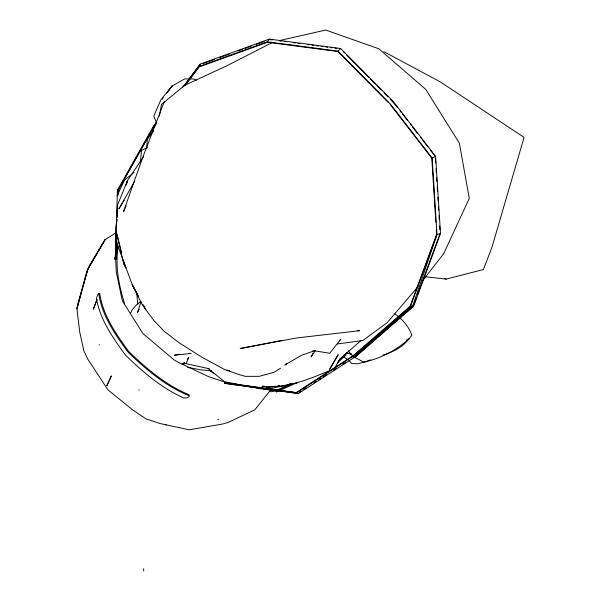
<?xml version="1.0" encoding="UTF-8"?>
<svg xmlns="http://www.w3.org/2000/svg" width="601" height="601" viewBox="0 0 601 601"><rect width="100%" height="100%" fill="white"/><g stroke="black" fill="none" stroke-linecap="round" stroke-linejoin="round"><path stroke-width="0.9" d="M115.85 257.701L114.911 258.002L115.279 259.301L116.241 258.58L115.88 259.662L115.227 259.512L116.121 232.256M116.414 222.933L117.435 190.299L118.119 188.894M115.895 259.181L116.564 237.778M117.203 217.307L117.488 207.999M116.233 246.5L116.294 244.645M116.639 254.073L117 242.902M118.577 193.567L118.728 188.909L154.126 126.15M123.806 262.013L123.738 263.877L126.097 267.806M115.933 259.444L115.279 259.301L116.286 234.135M116.737 222.948L116.887 219.215M116.962 217.352L117.48 204.302M123.821 262.036L123.738 263.877L123.145 260.188M146.734 148.53L147.245 139.394L153.593 130.657M118.172 246.395C115.084 265.725 118.735 285.302 124.647 303.73M140.416 162.247L141.536 150.453L147.185 147.576M117.27 245.261L115.7 260.03L116.248 271.945L121.913 298.855L122.852 301.657L143.015 333.69L174.2 359.961L177.415 361.877L208.419 376.594L222.49 381.282L238.026 384.332M159.415 115.963L161.496 104.431L184.747 85.267L226.261 66.072L272.674 42.355M116.962 219.395L115.362 229.8L116.97 243.473L132.288 284.821L141.813 303.851L145.743 309.605L154.329 321.017L164.261 331.331L178.933 342.638L201.711 357.077L224.391 369.42L238.747 374.468L245.253 376.339L259.174 376.339L273.943 372.335L280.614 368.203M182.809 87.19L200.208 64.097L269.308 39.118L340.617 48.486L393.535 101.787L435.65 156.388L440.503 233.496L413.601 306.382L356.333 356.092L298.374 393.55L224.519 383.295L224.669 382.687L296.173 392.573L353.38 355.469L410.025 306.39L436.604 234.367L436.311 229.717M226.532 383.693L226.682 383.085L224.669 382.687M126.353 184.973L127.495 180.525L143.549 156.801M126.105 184.808L127.495 180.525L117.849 204.272M140.972 301.89L137.569 312.385L139.147 309.267M115.82 257.867L114.911 258.002L115.279 259.301M413.631 305.158L416.538 297.285M417.507 294.655L439.804 234.247M97.046 299.373L93.29 309.252L96.941 299.651M164.261 101.734L142.572 157.785L123.49 211.717L126.067 205.812M116.489 232.437L105.032 239.739L89.609 265.161L86.574 272.343L76.928 308.809L79.73 332.045L83.855 350.826L87.859 359.263L107.902 389.786L132.115 409.506L146.043 418.897L160.227 423.577L189.285 429.805L222.603 424.021L228.132 422.428L254.839 409.829L270.104 390.597M87.077 271.089L87.415 270.345M130.575 313.159L132.167 309.778L135.834 305.533L140.837 301.229M117.12 195.641L124.602 180.022L134.068 172.389M118.728 188.909L118.044 190.322L117.856 194.979L118.044 190.322L153.172 128.148L155.975 124.415M313.076 353.057L311.063 356.941L315.563 350.375L312.858 350.879M117.435 190.299L153.616 125.925L156.418 122.198M329.205 370.494L338.213 354.643L329.679 368.804M184.161 86.018L200.208 64.097M97.587 252.525L87.814 269.308L77.935 303.377L76.928 308.809L87.814 269.308L105.032 239.739L98.519 250.925M335.719 366.249L339.911 359.097L346.627 352.855M122.258 203.476L118.81 208.945L134.361 181.833M123.243 201.913L124.227 200.358M187.227 359.638L188.729 357.385L186.25 363.109L182.238 364.619M162.225 99.218L163.284 97.738M166.462 93.298L172.096 85.988L184.657 78.919L193.191 78.911L196.437 80.233M167.191 92.614L172.096 85.988L160.918 99.743L153.773 116.061L156.448 122.596M152.654 127.923L156.598 122.687M185.686 84.869L199.141 66.959L267.422 42.273L337.897 51.536L388.156 102.358M184.898 85.289L199.998 65.224M198.788 66.568L267.28 41.807L269.308 39.118M418.063 286.564L387.202 322.639L362.846 340.512L337.244 343.982M422.052 281.448L443.711 253.652L469.283 198.39L459.359 143.181L425.756 89.384L378.833 48.771L325.712 30.05L279.803 40.5M267.28 41.807L337.972 51.1L340.617 48.486M346.206 354.71L337.454 362.981L339.911 359.097L360.818 340.617M339.407 340.534L340.737 339.302L329.686 353.298L314.278 350.721M413.308 306.037L356.198 355.582L353.08 357.603M287.03 363.289L284.859 365.032L301.356 355.356L315.563 350.375M224.519 383.295L296.113 393.174L353.516 355.98L410.318 306.735L412.797 305.774L436.987 234.488L432.172 158.048L390.372 104.026L337.972 51.1M299.215 392.445L300.778 391.439M303.896 389.418L306.24 387.9M314.045 382.852L316.389 381.334M318.733 379.824L321.069 378.307M323.413 376.789L326.538 374.776M333.563 370.231L336.688 368.21M342.931 364.168L345.274 362.651M182.163 364.123L184.515 362.606L182.163 363.988M432.172 158.048L435.65 156.388M291.139 383.603L275.904 390.545L276.032 391.161L292.131 383.814M276.032 391.161L276.693 391.905L297.052 382.597M406.396 340.083L408.943 338.926L411.865 335.298C409.033 326.651 402.272 319.169 394.91 313.842M370.344 359.819L366.317 361.629L357.512 363.778L351.683 363.537L348.963 360.472M328.259 371.163C307.276 379.975 285.25 388.794 262.028 386.308L263.854 386.15M203.176 63.541L214.512 59.439M219.741 57.553L229.334 54.082M238.056 50.927L242.413 49.357M245.035 48.411L251.135 46.202M256.364 44.309L264.215 41.477M382.799 355.116C392.776 352.171 402.482 347.333 408.943 338.926C396.119 350.413 380.523 358.707 363.582 362.065L354.492 357.159M217.81 419.513L218.599 419.28M440.503 233.496L436.987 234.488L410.318 306.735L355.311 355.687L356.333 356.092L412.797 305.774L413.601 306.382M270.412 386.728L265.905 387.915L275.889 386.158M424.757 276.708L446.167 279.097L483.407 269.541L491.979 247.214L524.072 137.381L440.413 81.961L383.866 51.671M264.928 389.809L287.398 384.925M282.147 340.391L240.182 348.535L296.278 338.01L359.541 330.7L357.693 330.708M179.631 354.244L174.132 355.251L191.11 353.433L188.549 353.35M277.707 385.834L279.525 385.511M410.025 306.39L412.489 306.127M289.457 383.904L291.29 383.746M294.032 383.506L296.774 383.265M211.447 370.727L201.425 369.931L187.632 367.354M351.232 354.132L346.446 353.02L351.044 353.906M270.367 39.704L272.215 39.951M279.6 40.921L281.448 41.161M284.22 41.522L286.068 41.77M293.453 42.739L295.301 42.979M298.073 43.347L299.914 43.588M307.306 44.557L309.147 44.805M311.919 45.165L313.767 45.406M316.539 45.774L318.38 46.014M321.152 46.375L323 46.623M325.772 46.983L327.613 47.224M330.385 47.592L332.233 47.832M335.005 48.2L336.853 48.441M227.606 383.205L297.51 392.821M269.609 391.499L271.464 391.777L276.167 390.785L259.955 388.652L247.161 386.135M296.113 393.174L298.374 393.55M209.539 368.819L184.717 363.402M227.05 370.096L229.635 370.697M165.493 424.757L166.274 424.96M444.447 278.413L446.167 279.097M138.808 389.794L139.274 390.057M209.636 370.749L213.498 373.161M343.825 356.956L347.498 359.466M207.871 368.338L223.602 380.959M343.179 51.581L344.501 52.911M346.476 54.909L368.886 77.506M370.208 78.836L375.482 84.148M376.797 85.477L381.41 90.127M384.047 92.787L388.006 96.776M390.642 99.435L397.253 107.241M275.904 390.545L276.693 391.905M348.137 350.699L352.84 356.273M390.109 104.341L431.803 158.161L435.845 222.287M400.093 110.915L401.228 112.387M402.362 113.859L407.47 120.47M410.31 124.152L411.445 125.617M412.579 127.089L417.687 133.707M420.527 137.381L421.662 138.854M422.796 140.318L427.904 146.937M430.744 150.611L435.282 156.493M115.43 258.873L115.88 259.662M138.553 296.473L132.288 284.821L137.929 295.211M143.046 304.684L145.743 309.605L143.571 305.608M99.18 344.531L99.39 345.034M116.399 223.279L116.549 232.933L120.508 248.16M120.974 249.956L121.672 252.645M124.242 262.502L125.639 267.881L122.904 260.113L116.549 232.933M114.911 258.002L115.227 259.512M136.81 293.243L137.689 304.151M435.402 158.348L435.695 162.976M436.041 168.535L436.273 172.239M436.627 177.798L436.859 181.502M437.212 187.061L437.498 191.689M437.851 197.248L438.084 200.952M438.437 206.511L438.67 210.215M439.015 215.774L439.248 219.478M439.662 225.961L439.894 229.665M143.639 568.771L143.669 570.95M189.075 395.405A3.674 1.42 -9.1 0 0 188.917 394.722L187.925 394.279C165.11 384.542 146.396 368.496 128.704 351.472C116.038 333.991 103.38 316.111 99.864 294.295L99.826 293.566A3.674 0.601 -71.3 0 0 99.683 293.513M98.849 293.558L98.812 294.129C102.358 316.404 115.031 334.156 127.923 352.051C145.833 369.254 164.764 385.474 187.873 395.248L189.007 395.721A3.666 1.42 -9.2 0 1 188.909 396.788L187.039 397.742A3.283 1.315 -7.9 0 1 184.462 397.997L183.575 397.862C161.308 387.923 142.948 372.034 125.571 355.244C113.003 338.032 100.487 320.386 96.498 298.998L96.596 298.246A3.283 0.601 -72.3 0 1 97.249 295.797L98.173 293.754A3.666 0.601 -71.2 0 1 98.789 293.288L98.849 293.558M107.091 385.181L106.865 385.744L111.388 375.895L107.091 385.181"/></g></svg>
